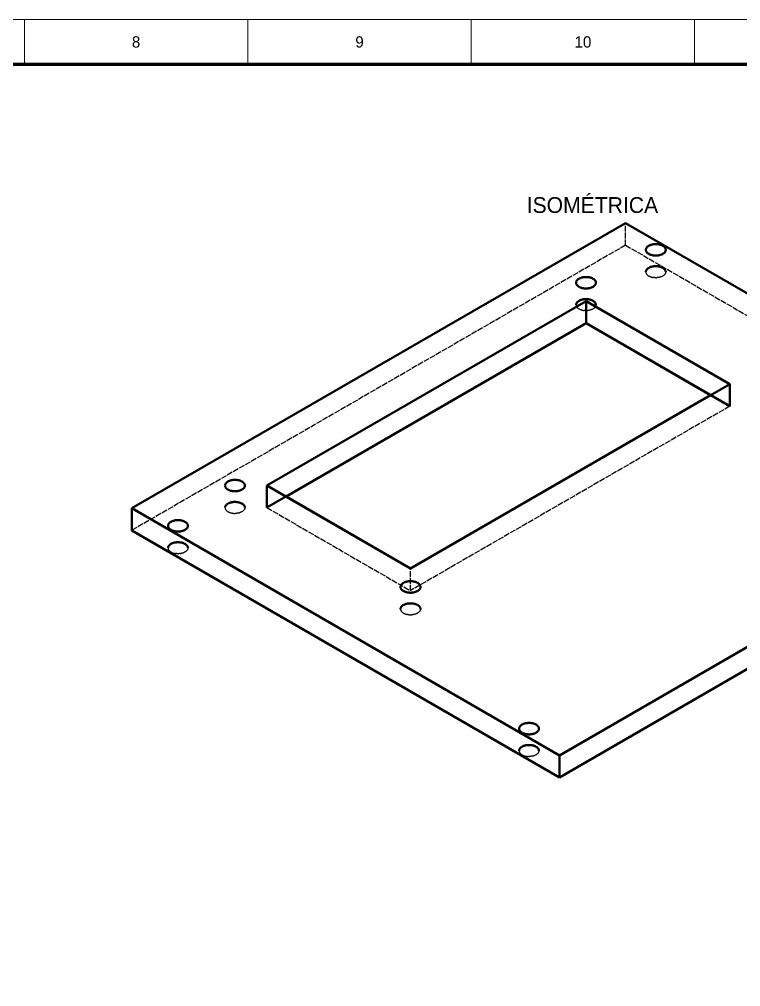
# Model space of a CAD drawing. Header units: millimetres. Extents: x 0 to 594, y 0 to 420.
# Drawn here: x 345.4 to 505.2, y 205.8 to 420 of the extents above; entities that cross this region are included whole.
import ezdxf
from ezdxf.enums import TextEntityAlignment as Align

# ---------------------------------------------------------------- set-up
doc = ezdxf.new("R2010")
doc.units = ezdxf.units.MM
doc.linetypes.add('DASHED', pattern=[1.524, 1.27, -0.254])
for name, color, linetype, lineweight in [('FINA', 7, 'CONTINUOUS', 18), ('NORMA', 7, 'CONTINUOUS', 70), ('OCULTA', 8, 'DASHED', 25), ('TEXTO', 7, 'CONTINUOUS', 25), ('VISIBLE', 7, 'CONTINUOUS', 50)]:
    doc.layers.add(name, color=color, linetype=linetype, lineweight=lineweight)

msp = doc.modelspace()

# ---------------------------------------------------------------- linework, layer by layer
at = {"layer": 'FINA'}
for p, q in [((346.5, 410), (346.5, 420)), ((396, 410), (396, 420)), ((445.5, 410), (445.5, 420)), ((495, 410), (495, 420))]:
    msp.add_line(p, q, dxfattribs=at)
msp.add_lwpolyline([(0, 0), (594, 0), (594, 420), (0, 420)], close=True, dxfattribs=at)
at = {"layer": 'NORMA'}
msp.add_lwpolyline([(20, 10), (584, 10), (584, 410), (20, 410)], close=True, dxfattribs=at)
at = {"layer": 'OCULTA'}
for p, q in [((479.67, 369.98), (479.67, 374.88)), ((479.67, 369.98), (370.28, 306.83)), ((479.67, 369.98), (574.42, 315.28)), ((484.19, 364.06), (484.19, 363.98)), ((484.19, 363.98), (484.2, 363.9)), ((484.2, 363.9), (484.23, 363.81)), ((484.23, 363.81), (484.26, 363.73)), ((484.26, 363.73), (484.3, 363.65)), ((484.3, 363.65), (484.35, 363.58)), ((484.35, 363.58), (484.41, 363.5)), ((484.41, 363.5), (484.48, 363.43)), ((484.48, 363.43), (484.56, 363.36)), ((484.56, 363.36), (484.64, 363.29)), ((484.64, 363.29), (484.73, 363.22)), ((484.73, 363.22), (484.83, 363.16)), ((484.83, 363.16), (484.94, 363.11)), ((485.05, 363.05), (484.94, 363.11)), ((485.05, 363.05), (485.16, 363.01)), ((485.16, 363.01), (485.29, 362.96)), ((485.29, 362.96), (485.41, 362.92)), ((485.41, 362.92), (485.54, 362.89)), ((485.68, 362.86), (485.54, 362.89)), ((485.68, 362.86), (485.82, 362.83)), ((485.96, 362.82), (485.82, 362.83)), ((486.1, 362.8), (485.96, 362.82)), ((486.24, 362.79), (486.1, 362.8)), ((486.39, 362.79), (486.24, 362.79)), ((486.39, 362.79), (486.53, 362.79)), ((486.67, 362.8), (486.53, 362.79)), ((486.82, 362.82), (486.67, 362.8)), ((486.96, 362.83), (486.82, 362.82)), ((487.09, 362.86), (486.96, 362.83)), ((487.09, 362.86), (487.23, 362.89)), ((487.36, 362.92), (487.23, 362.89)), ((487.49, 362.96), (487.36, 362.92)), ((487.61, 363.01), (487.49, 362.96)), ((487.73, 363.05), (487.61, 363.01)), ((487.84, 363.11), (487.73, 363.05)), ((487.94, 363.16), (487.84, 363.11)), ((488.04, 363.22), (487.94, 363.16)), ((488.13, 363.29), (488.04, 363.22)), ((488.22, 363.36), (488.13, 363.29)), ((488.29, 363.43), (488.22, 363.36)), ((488.36, 363.5), (488.29, 363.43)), ((488.42, 363.58), (488.36, 363.5)), ((488.47, 363.65), (488.42, 363.58)), ((488.51, 363.73), (488.47, 363.65)), ((488.54, 363.81), (488.51, 363.73)), ((488.57, 363.9), (488.54, 363.81)), ((488.58, 363.98), (488.57, 363.9)), ((488.59, 364.06), (488.58, 363.98)), ((468.74, 356.77), (468.74, 356.69)), ((468.74, 356.69), (468.75, 356.61)), ((468.75, 356.61), (468.78, 356.53)), ((468.78, 356.53), (468.81, 356.45)), ((468.81, 356.45), (468.85, 356.37)), ((468.85, 356.37), (468.9, 356.29)), ((468.9, 356.29), (468.96, 356.21)), ((468.96, 356.21), (469.03, 356.14)), ((469.03, 356.14), (469.11, 356.07)), ((469.11, 356.07), (469.19, 356)), ((469.19, 356), (469.28, 355.94)), ((469.28, 355.94), (469.38, 355.88)), ((469.38, 355.88), (469.49, 355.82)), ((469.49, 355.82), (469.6, 355.77)), ((469.6, 355.77), (469.71, 355.72)), ((469.71, 355.72), (469.84, 355.67)), ((469.96, 355.64), (469.84, 355.67)), ((469.96, 355.64), (470.09, 355.6)), ((470.09, 355.6), (470.23, 355.57)), ((471.78, 355.6), (471.64, 355.57)), ((471.78, 355.6), (471.91, 355.64)), ((472.04, 355.67), (471.91, 355.64)), ((472.16, 355.72), (472.04, 355.67)), ((472.28, 355.77), (472.16, 355.72)), ((472.39, 355.82), (472.28, 355.77)), ((472.49, 355.88), (472.39, 355.82)), ((472.59, 355.94), (472.49, 355.88)), ((472.68, 356), (472.59, 355.94)), ((472.77, 356.07), (472.68, 356)), ((472.84, 356.14), (472.77, 356.07)), ((472.91, 356.21), (472.84, 356.14)), ((472.97, 356.29), (472.91, 356.21)), ((473.02, 356.37), (472.97, 356.29)), ((473.06, 356.45), (473.02, 356.37)), ((473.09, 356.53), (473.06, 356.45)), ((473.12, 356.61), (473.09, 356.53)), ((473.13, 356.69), (473.12, 356.61)), ((473.14, 356.77), (473.13, 356.69)), ((470.23, 355.57), (470.37, 355.55)), ((470.37, 355.55), (470.51, 355.53)), ((470.65, 355.52), (470.51, 355.53)), ((470.79, 355.51), (470.65, 355.52)), ((470.79, 355.51), (470.94, 355.5)), ((471.08, 355.51), (470.94, 355.5)), ((471.22, 355.52), (471.08, 355.51)), ((471.22, 355.52), (471.36, 355.53)), ((471.51, 355.55), (471.36, 355.53)), ((471.64, 355.57), (471.51, 355.55)), ((502.76, 334.32), (432.04, 293.5)), ((390.95, 311.87), (390.96, 311.78)), ((390.96, 311.78), (390.97, 311.7)), ((390.97, 311.7), (391, 311.62)), ((391, 311.62), (391.03, 311.54)), ((391.03, 311.54), (391.07, 311.46)), ((391.07, 311.46), (391.12, 311.38)), ((391.12, 311.38), (391.18, 311.31)), ((391.18, 311.31), (391.25, 311.23)), ((391.25, 311.23), (391.32, 311.16)), ((391.32, 311.16), (391.41, 311.09)), ((391.41, 311.09), (391.5, 311.03)), ((391.5, 311.03), (391.6, 310.97)), ((391.6, 310.97), (391.7, 310.91)), ((391.7, 310.91), (391.81, 310.86)), ((391.81, 310.86), (391.93, 310.81)), ((391.93, 310.81), (392.05, 310.77)), ((392.18, 310.73), (392.05, 310.77)), ((392.18, 310.73), (392.31, 310.69)), ((392.31, 310.69), (392.45, 310.66)), ((392.45, 310.66), (392.58, 310.64)), ((392.58, 310.64), (392.72, 310.62)), ((392.87, 310.61), (392.72, 310.62)), ((392.87, 310.61), (393.01, 310.6)), ((393.01, 310.6), (393.15, 310.6)), ((393.3, 310.6), (393.15, 310.6)), ((393.44, 310.61), (393.3, 310.6)), ((393.44, 310.61), (393.58, 310.62)), ((393.72, 310.64), (393.58, 310.62)), ((393.86, 310.66), (393.72, 310.64)), ((394, 310.69), (393.86, 310.66)), ((394, 310.69), (394.13, 310.73)), ((394.25, 310.77), (394.13, 310.73)), ((394.38, 310.81), (394.25, 310.77)), ((394.49, 310.86), (394.38, 310.81)), ((394.6, 310.91), (394.49, 310.86)), ((394.71, 310.97), (394.6, 310.91)), ((394.81, 311.03), (394.71, 310.97)), ((394.9, 311.09), (394.81, 311.03)), ((394.98, 311.16), (394.9, 311.09)), ((395.06, 311.23), (394.98, 311.16)), ((395.13, 311.31), (395.06, 311.23)), ((395.19, 311.38), (395.13, 311.31)), ((395.24, 311.46), (395.19, 311.38)), ((395.28, 311.54), (395.24, 311.46)), ((395.31, 311.62), (395.28, 311.54)), ((395.34, 311.7), (395.31, 311.62)), ((395.35, 311.78), (395.34, 311.7)), ((395.35, 311.87), (395.35, 311.78)), ((400.23, 311.87), (432.04, 293.5)), ((378.33, 302.95), (378.34, 302.86)), ((378.34, 302.86), (378.35, 302.78)), ((378.35, 302.78), (378.37, 302.7)), ((378.37, 302.7), (378.41, 302.62)), ((378.41, 302.62), (378.45, 302.54)), ((378.45, 302.54), (378.5, 302.46)), ((378.5, 302.46), (378.56, 302.39)), ((378.56, 302.39), (378.63, 302.31)), ((378.63, 302.31), (378.7, 302.24)), ((378.7, 302.24), (378.79, 302.17)), ((378.79, 302.17), (378.88, 302.11)), ((378.88, 302.11), (378.98, 302.05)), ((378.98, 302.05), (379.08, 301.99)), ((382.09, 302.05), (381.98, 301.99)), ((382.19, 302.11), (382.09, 302.05)), ((382.28, 302.17), (382.19, 302.11)), ((382.36, 302.24), (382.28, 302.17)), ((382.44, 302.31), (382.36, 302.24)), ((382.51, 302.39), (382.44, 302.31)), ((382.56, 302.46), (382.51, 302.39)), ((382.62, 302.54), (382.56, 302.46)), ((382.66, 302.62), (382.62, 302.54)), ((382.69, 302.7), (382.66, 302.62)), ((382.71, 302.78), (382.69, 302.7)), ((382.73, 302.86), (382.71, 302.78)), ((382.73, 302.95), (382.73, 302.86)), ((379.08, 301.99), (379.19, 301.94)), ((379.19, 301.94), (379.31, 301.89)), ((379.31, 301.89), (379.43, 301.85)), ((379.43, 301.85), (379.56, 301.81)), ((379.56, 301.81), (379.69, 301.77)), ((379.69, 301.77), (379.83, 301.74)), ((379.83, 301.74), (379.96, 301.72)), ((380.1, 301.7), (379.96, 301.72)), ((380.25, 301.69), (380.1, 301.7)), ((380.25, 301.69), (380.39, 301.68)), ((380.53, 301.68), (380.39, 301.68)), ((380.53, 301.68), (380.68, 301.68)), ((380.82, 301.69), (380.68, 301.68)), ((380.96, 301.7), (380.82, 301.69)), ((380.96, 301.7), (381.1, 301.72)), ((381.24, 301.74), (381.1, 301.72)), ((381.24, 301.74), (381.37, 301.77)), ((381.51, 301.81), (381.37, 301.77)), ((381.63, 301.85), (381.51, 301.81)), ((381.63, 301.85), (381.75, 301.89)), ((381.87, 301.94), (381.75, 301.89)), ((381.98, 301.99), (381.87, 301.94)), ((432.04, 293.5), (432.04, 298.39)), ((429.84, 289.41), (429.85, 289.33)), ((429.85, 289.33), (429.86, 289.25)), ((429.86, 289.25), (429.89, 289.17)), ((434.23, 289.25), (434.2, 289.17)), ((434.24, 289.33), (434.23, 289.25)), ((434.24, 289.41), (434.24, 289.33)), ((429.89, 289.17), (429.92, 289.08)), ((429.92, 289.08), (429.96, 289.01)), ((429.96, 289.01), (430.01, 288.93)), ((430.01, 288.93), (430.07, 288.85)), ((430.07, 288.85), (430.14, 288.78)), ((430.14, 288.78), (430.22, 288.71)), ((430.22, 288.71), (430.3, 288.64)), ((430.3, 288.64), (430.39, 288.58)), ((430.39, 288.58), (430.49, 288.52)), ((430.49, 288.52), (430.59, 288.46)), ((430.59, 288.46), (430.71, 288.41)), ((430.71, 288.41), (430.82, 288.36)), ((430.82, 288.36), (430.94, 288.31)), ((431.07, 288.27), (430.94, 288.31)), ((431.07, 288.27), (431.2, 288.24)), ((431.2, 288.24), (431.34, 288.21)), ((431.48, 288.19), (431.34, 288.21)), ((431.48, 288.19), (431.62, 288.17)), ((431.76, 288.15), (431.62, 288.17)), ((431.76, 288.15), (431.9, 288.15)), ((431.9, 288.15), (432.04, 288.14)), ((432.19, 288.15), (432.04, 288.14)), ((432.19, 288.15), (432.33, 288.15)), ((432.47, 288.17), (432.33, 288.15)), ((432.61, 288.19), (432.47, 288.17)), ((432.75, 288.21), (432.61, 288.19)), ((432.75, 288.21), (432.89, 288.24)), ((433.02, 288.27), (432.89, 288.24)), ((433.14, 288.31), (433.02, 288.27)), ((433.27, 288.36), (433.14, 288.31)), ((433.38, 288.41), (433.27, 288.36)), ((433.5, 288.46), (433.38, 288.41)), ((433.6, 288.52), (433.5, 288.46)), ((433.7, 288.58), (433.6, 288.52)), ((433.79, 288.64), (433.7, 288.58)), ((433.87, 288.71), (433.79, 288.64)), ((433.95, 288.78), (433.87, 288.71)), ((434.02, 288.85), (433.95, 288.78)), ((434.08, 288.93), (434.02, 288.85)), ((434.13, 289.01), (434.08, 288.93)), ((434.17, 289.08), (434.13, 289.01)), ((434.2, 289.17), (434.17, 289.08)), ((456.11, 258.04), (456.12, 257.96)), ((456.12, 257.96), (456.13, 257.87)), ((456.13, 257.87), (456.16, 257.79)), ((456.16, 257.79), (456.19, 257.71)), ((456.19, 257.71), (456.23, 257.63)), ((456.23, 257.63), (456.28, 257.55)), ((456.28, 257.55), (456.34, 257.48)), ((456.34, 257.48), (456.41, 257.4)), ((456.41, 257.4), (456.48, 257.33)), ((456.48, 257.33), (456.57, 257.27)), ((456.57, 257.27), (456.66, 257.2)), ((456.66, 257.2), (456.76, 257.14)), ((456.86, 257.08), (456.76, 257.14)), ((456.86, 257.08), (456.97, 257.03)), ((459.76, 257.08), (459.65, 257.03)), ((459.87, 257.14), (459.76, 257.08)), ((459.97, 257.2), (459.87, 257.14)), ((460.06, 257.27), (459.97, 257.2)), ((460.14, 257.33), (460.06, 257.27)), ((460.22, 257.4), (460.14, 257.33)), ((460.29, 257.48), (460.22, 257.4)), ((460.35, 257.55), (460.29, 257.48)), ((460.4, 257.63), (460.35, 257.55)), ((460.44, 257.71), (460.4, 257.63)), ((460.47, 257.79), (460.44, 257.71)), ((460.5, 257.87), (460.47, 257.79)), ((460.51, 257.96), (460.5, 257.87)), ((460.51, 258.04), (460.51, 257.96)), ((456.97, 257.03), (457.09, 256.98)), ((457.09, 256.98), (457.21, 256.94)), ((457.21, 256.94), (457.34, 256.9)), ((457.34, 256.9), (457.47, 256.87)), ((457.47, 256.87), (457.61, 256.84)), ((457.61, 256.84), (457.74, 256.81)), ((457.88, 256.79), (457.74, 256.81)), ((457.88, 256.79), (458.03, 256.78)), ((458.17, 256.77), (458.03, 256.78)), ((458.17, 256.77), (458.31, 256.77)), ((458.46, 256.77), (458.31, 256.77)), ((458.6, 256.78), (458.46, 256.77)), ((458.74, 256.79), (458.6, 256.78)), ((458.88, 256.81), (458.74, 256.79)), ((459.02, 256.84), (458.88, 256.81)), ((459.16, 256.87), (459.02, 256.84)), ((459.16, 256.87), (459.29, 256.9)), ((459.41, 256.94), (459.29, 256.9)), ((459.54, 256.98), (459.41, 256.94)), ((459.65, 257.03), (459.54, 256.98))]:
    msp.add_line(p, q, dxfattribs=at)
at = {"layer": 'VISIBLE'}
for p, q in [((479.67, 374.88), (370.28, 311.72)), ((370.28, 311.72), (479.67, 374.88)), ((479.67, 374.88), (574.42, 320.17)), ((479.67, 374.88), (479.67, 374.88)), ((479.67, 374.88), (479.67, 374.88)), ((479.67, 374.88), (574.42, 320.17)), ((484.2, 369.13), (484.19, 369.04)), ((484.19, 369.04), (484.19, 368.96)), ((484.19, 368.96), (484.19, 368.88)), ((484.19, 368.88), (484.2, 368.79)), ((484.23, 369.21), (484.2, 369.13)), ((484.2, 368.79), (484.23, 368.71)), ((484.26, 369.29), (484.23, 369.21)), ((484.23, 368.71), (484.26, 368.63)), ((484.3, 369.37), (484.26, 369.29)), ((484.26, 368.63), (484.3, 368.55)), ((484.35, 369.45), (484.3, 369.37)), ((484.3, 368.55), (484.35, 368.47)), ((484.41, 369.52), (484.35, 369.45)), ((484.35, 368.47), (484.41, 368.4)), ((484.48, 369.6), (484.41, 369.52)), ((484.56, 369.67), (484.48, 369.6)), ((484.64, 369.73), (484.56, 369.67)), ((484.73, 369.8), (484.64, 369.73)), ((484.83, 369.86), (484.73, 369.8)), ((484.94, 369.92), (484.83, 369.86)), ((485.05, 369.97), (484.94, 369.92)), ((485.16, 370.02), (485.05, 369.97)), ((485.29, 370.06), (485.16, 370.02)), ((485.41, 370.1), (485.29, 370.06)), ((485.41, 370.1), (485.54, 370.13)), ((485.68, 370.16), (485.54, 370.13)), ((485.82, 370.19), (485.68, 370.16)), ((485.96, 370.21), (485.82, 370.19)), ((486.1, 370.22), (485.96, 370.21)), ((486.24, 370.23), (486.1, 370.22)), ((486.39, 370.23), (486.24, 370.23)), ((486.39, 370.23), (486.53, 370.23)), ((486.67, 370.22), (486.53, 370.23)), ((486.67, 370.22), (486.82, 370.21)), ((486.96, 370.19), (486.82, 370.21)), ((486.96, 370.19), (487.09, 370.16)), ((487.09, 370.16), (487.23, 370.13)), ((487.23, 370.13), (487.36, 370.1)), ((487.36, 370.1), (487.49, 370.06)), ((487.49, 370.06), (487.61, 370.02)), ((487.61, 370.02), (487.73, 369.97)), ((487.73, 369.97), (487.84, 369.92)), ((487.94, 369.86), (487.84, 369.92)), ((487.94, 369.86), (488.04, 369.8)), ((488.04, 369.8), (488.13, 369.73)), ((488.13, 369.73), (488.22, 369.67)), ((488.22, 369.67), (488.29, 369.6)), ((488.29, 369.6), (488.36, 369.52)), ((488.36, 369.52), (488.42, 369.45)), ((488.42, 368.47), (488.36, 368.4)), ((488.42, 369.45), (488.47, 369.37)), ((488.47, 368.55), (488.42, 368.47)), ((488.47, 369.37), (488.51, 369.29)), ((488.51, 368.63), (488.47, 368.55)), ((488.51, 369.29), (488.54, 369.21)), ((488.54, 368.71), (488.51, 368.63)), ((488.54, 369.21), (488.57, 369.13)), ((488.57, 368.79), (488.54, 368.71)), ((488.57, 369.13), (488.58, 369.04)), ((488.58, 368.88), (488.57, 368.79)), ((488.58, 369.04), (488.59, 368.96)), ((488.59, 368.96), (488.58, 368.88)), ((484.41, 368.4), (484.48, 368.33)), ((484.48, 368.33), (484.56, 368.25)), ((484.56, 368.25), (484.64, 368.19)), ((484.64, 368.19), (484.73, 368.12)), ((484.73, 368.12), (484.83, 368.06)), ((484.83, 368.06), (484.94, 368.01)), ((485.05, 367.95), (484.94, 368.01)), ((485.05, 367.95), (485.16, 367.9)), ((485.16, 367.9), (485.29, 367.86)), ((485.29, 367.86), (485.41, 367.82)), ((485.41, 367.82), (485.54, 367.79)), ((485.68, 367.76), (485.54, 367.79)), ((485.68, 367.76), (485.82, 367.73)), ((485.96, 367.71), (485.82, 367.73)), ((486.1, 367.7), (485.96, 367.71)), ((486.24, 367.69), (486.1, 367.7)), ((486.39, 367.69), (486.24, 367.69)), ((486.39, 367.69), (486.53, 367.69)), ((486.67, 367.7), (486.53, 367.69)), ((486.82, 367.71), (486.67, 367.7)), ((486.96, 367.73), (486.82, 367.71)), ((487.09, 367.76), (486.96, 367.73)), ((487.09, 367.76), (487.23, 367.79)), ((487.36, 367.82), (487.23, 367.79)), ((487.49, 367.86), (487.36, 367.82)), ((487.61, 367.9), (487.49, 367.86)), ((487.73, 367.95), (487.61, 367.9)), ((487.84, 368.01), (487.73, 367.95)), ((487.94, 368.06), (487.84, 368.01)), ((488.04, 368.12), (487.94, 368.06)), ((488.13, 368.19), (488.04, 368.12)), ((488.22, 368.25), (488.13, 368.19)), ((488.29, 368.33), (488.22, 368.25)), ((488.36, 368.4), (488.29, 368.33)), ((484.2, 364.23), (484.19, 364.14)), ((484.19, 364.14), (484.19, 364.06)), ((484.23, 364.31), (484.2, 364.23)), ((484.26, 364.39), (484.23, 364.31)), ((484.3, 364.47), (484.26, 364.39)), ((484.35, 364.55), (484.3, 364.47)), ((484.41, 364.62), (484.35, 364.55)), ((484.48, 364.7), (484.41, 364.62)), ((484.56, 364.77), (484.48, 364.7)), ((484.64, 364.83), (484.56, 364.77)), ((484.73, 364.9), (484.64, 364.83)), ((484.83, 364.96), (484.73, 364.9)), ((484.94, 365.02), (484.83, 364.96)), ((485.05, 365.07), (484.94, 365.02)), ((485.16, 365.12), (485.05, 365.07)), ((485.29, 365.16), (485.16, 365.12)), ((485.41, 365.2), (485.29, 365.16)), ((485.41, 365.2), (485.54, 365.24)), ((485.68, 365.26), (485.54, 365.24)), ((485.82, 365.29), (485.68, 365.26)), ((485.96, 365.31), (485.82, 365.29)), ((486.1, 365.32), (485.96, 365.31)), ((486.24, 365.33), (486.1, 365.32)), ((486.39, 365.33), (486.24, 365.33)), ((486.39, 365.33), (486.53, 365.33)), ((486.67, 365.32), (486.53, 365.33)), ((486.67, 365.32), (486.82, 365.31)), ((486.96, 365.29), (486.82, 365.31)), ((486.96, 365.29), (487.09, 365.26)), ((487.09, 365.26), (487.23, 365.24)), ((487.23, 365.24), (487.36, 365.2)), ((487.36, 365.2), (487.49, 365.16)), ((487.49, 365.16), (487.61, 365.12)), ((487.61, 365.12), (487.73, 365.07)), ((487.73, 365.07), (487.84, 365.02)), ((487.94, 364.96), (487.84, 365.02)), ((487.94, 364.96), (488.04, 364.9)), ((488.04, 364.9), (488.13, 364.83)), ((488.13, 364.83), (488.22, 364.77)), ((488.22, 364.77), (488.29, 364.7)), ((488.29, 364.7), (488.36, 364.62)), ((488.36, 364.62), (488.42, 364.55)), ((488.42, 364.55), (488.47, 364.47)), ((488.47, 364.47), (488.51, 364.39)), ((488.51, 364.39), (488.54, 364.31)), ((488.54, 364.31), (488.57, 364.23)), ((488.57, 364.23), (488.58, 364.14)), ((488.58, 364.14), (488.59, 364.06)), ((468.81, 362), (468.78, 361.92)), ((468.85, 362.08), (468.81, 362)), ((468.9, 362.16), (468.85, 362.08)), ((468.96, 362.24), (468.9, 362.16)), ((469.03, 362.31), (468.96, 362.24)), ((469.11, 362.38), (469.03, 362.31)), ((469.19, 362.45), (469.11, 362.38)), ((469.28, 362.51), (469.19, 362.45)), ((469.38, 362.57), (469.28, 362.51)), ((469.49, 362.63), (469.38, 362.57)), ((469.6, 362.68), (469.49, 362.63)), ((469.71, 362.73), (469.6, 362.68)), ((469.71, 362.73), (469.84, 362.77)), ((469.96, 362.81), (469.84, 362.77)), ((470.09, 362.85), (469.96, 362.81)), ((470.23, 362.88), (470.09, 362.85)), ((470.37, 362.9), (470.23, 362.88)), ((470.51, 362.92), (470.37, 362.9)), ((470.51, 362.92), (470.65, 362.93)), ((470.79, 362.94), (470.65, 362.93)), ((470.79, 362.94), (470.94, 362.94)), ((471.08, 362.94), (470.94, 362.94)), ((471.08, 362.94), (471.22, 362.93)), ((471.36, 362.92), (471.22, 362.93)), ((471.36, 362.92), (471.51, 362.9)), ((471.64, 362.88), (471.51, 362.9)), ((471.64, 362.88), (471.78, 362.85)), ((471.78, 362.85), (471.91, 362.81)), ((471.91, 362.81), (472.04, 362.77)), ((472.04, 362.77), (472.16, 362.73)), ((472.16, 362.73), (472.28, 362.68)), ((472.28, 362.68), (472.39, 362.63)), ((472.39, 362.63), (472.49, 362.57)), ((472.49, 362.57), (472.59, 362.51)), ((472.59, 362.51), (472.68, 362.45)), ((472.68, 362.45), (472.77, 362.38)), ((472.77, 362.38), (472.84, 362.31)), ((472.84, 362.31), (472.91, 362.24)), ((472.91, 362.24), (472.97, 362.16)), ((472.97, 362.16), (473.02, 362.08)), ((473.02, 362.08), (473.06, 362)), ((473.06, 362), (473.09, 361.92)), ((468.75, 361.84), (468.74, 361.76)), ((468.74, 361.76), (468.74, 361.67)), ((468.74, 361.67), (468.74, 361.59)), ((468.74, 361.59), (468.75, 361.51)), ((468.78, 361.92), (468.75, 361.84)), ((468.75, 361.51), (468.78, 361.43)), ((468.78, 361.43), (468.81, 361.34)), ((468.81, 361.34), (468.85, 361.27)), ((468.85, 361.27), (468.9, 361.19)), ((468.9, 361.19), (468.96, 361.11)), ((468.96, 361.11), (469.03, 361.04)), ((469.03, 361.04), (469.11, 360.97)), ((469.11, 360.97), (469.19, 360.9)), ((469.19, 360.9), (469.28, 360.84)), ((469.28, 360.84), (469.38, 360.78)), ((469.38, 360.78), (469.49, 360.72)), ((469.49, 360.72), (469.6, 360.67)), ((469.6, 360.67), (469.71, 360.62)), ((469.71, 360.62), (469.84, 360.57)), ((469.96, 360.53), (469.84, 360.57)), ((469.96, 360.53), (470.09, 360.5)), ((470.09, 360.5), (470.23, 360.47)), ((470.23, 360.47), (470.37, 360.45)), ((470.37, 360.45), (470.51, 360.43)), ((470.65, 360.41), (470.51, 360.43)), ((470.79, 360.41), (470.65, 360.41)), ((470.79, 360.41), (470.94, 360.4)), ((471.08, 360.41), (470.94, 360.4)), ((471.22, 360.41), (471.08, 360.41)), ((471.22, 360.41), (471.36, 360.43)), ((471.51, 360.45), (471.36, 360.43)), ((471.64, 360.47), (471.51, 360.45)), ((471.78, 360.5), (471.64, 360.47)), ((471.78, 360.5), (471.91, 360.53)), ((472.04, 360.57), (471.91, 360.53)), ((472.16, 360.62), (472.04, 360.57)), ((472.28, 360.67), (472.16, 360.62)), ((472.39, 360.72), (472.28, 360.67)), ((472.49, 360.78), (472.39, 360.72)), ((472.59, 360.84), (472.49, 360.78)), ((472.68, 360.9), (472.59, 360.84)), ((472.77, 360.97), (472.68, 360.9)), ((472.84, 361.04), (472.77, 360.97)), ((472.91, 361.11), (472.84, 361.04)), ((472.97, 361.19), (472.91, 361.11)), ((473.02, 361.27), (472.97, 361.19)), ((473.06, 361.34), (473.02, 361.27)), ((473.09, 361.43), (473.06, 361.34)), ((473.09, 361.92), (473.12, 361.84)), ((473.12, 361.51), (473.09, 361.43)), ((473.12, 361.84), (473.13, 361.76)), ((473.13, 361.59), (473.12, 361.51)), ((473.13, 361.76), (473.14, 361.67)), ((473.14, 361.67), (473.13, 361.59)), ((469.49, 357.73), (469.38, 357.67)), ((469.6, 357.78), (469.49, 357.73)), ((469.71, 357.83), (469.6, 357.78)), ((469.71, 357.83), (469.84, 357.87)), ((469.96, 357.91), (469.84, 357.87)), ((470.09, 357.95), (469.96, 357.91)), ((470.23, 357.98), (470.09, 357.95)), ((470.37, 358), (470.23, 357.98)), ((470.51, 358.02), (470.37, 358)), ((470.51, 358.02), (470.65, 358.03)), ((470.79, 358.04), (470.65, 358.03)), ((470.79, 358.04), (470.94, 358.04)), ((471.08, 358.04), (470.94, 358.04)), ((471.08, 358.04), (471.22, 358.03)), ((471.36, 358.02), (471.22, 358.03)), ((471.36, 358.02), (471.51, 358)), ((471.64, 357.98), (471.51, 358)), ((471.64, 357.98), (471.78, 357.95)), ((471.78, 357.95), (471.91, 357.91)), ((471.91, 357.91), (472.04, 357.87)), ((472.04, 357.87), (472.16, 357.83)), ((472.16, 357.83), (472.28, 357.78)), ((472.28, 357.78), (472.39, 357.73)), ((472.39, 357.73), (472.49, 357.67)), ((470.94, 357.59), (400.23, 316.77)), ((468.75, 356.94), (468.74, 356.86)), ((468.74, 356.86), (468.74, 356.77)), ((468.78, 357.02), (468.75, 356.94)), ((468.81, 357.1), (468.78, 357.02)), ((468.85, 357.18), (468.81, 357.1)), ((468.9, 357.26), (468.85, 357.18)), ((468.96, 357.34), (468.9, 357.26)), ((469.03, 357.41), (468.96, 357.34)), ((469.11, 357.48), (469.03, 357.41)), ((469.19, 357.55), (469.11, 357.48)), ((469.28, 357.61), (469.19, 357.55)), ((469.38, 357.67), (469.28, 357.61)), ((470.94, 352.69), (470.94, 357.59)), ((470.94, 357.59), (502.76, 339.22)), ((472.49, 357.67), (472.59, 357.61)), ((472.59, 357.61), (472.68, 357.55)), ((472.68, 357.55), (472.77, 357.48)), ((472.77, 357.48), (472.84, 357.41)), ((472.84, 357.41), (472.91, 357.34)), ((472.91, 357.34), (472.97, 357.26)), ((472.97, 357.26), (473.02, 357.18)), ((473.02, 357.18), (473.06, 357.1)), ((473.06, 357.1), (473.09, 357.02)), ((473.09, 357.02), (473.12, 356.94)), ((473.12, 356.94), (473.13, 356.86)), ((473.13, 356.86), (473.14, 356.77)), ((470.94, 352.69), (400.23, 311.87)), ((470.94, 352.69), (404.47, 314.32)), ((470.94, 352.69), (502.76, 334.32)), ((498.51, 336.77), (470.94, 352.69)), ((470.94, 352.69), (470.94, 352.69)), ((470.94, 352.69), (470.94, 352.69)), ((470.94, 352.69), (470.94, 352.69)), ((470.94, 352.69), (470.94, 352.69)), ((470.94, 352.69), (470.94, 352.69)), ((470.94, 352.69), (470.94, 352.69)), ((470.94, 352.69), (470.94, 352.69)), ((470.94, 352.69), (470.94, 352.69)), ((470.94, 352.69), (470.94, 352.69)), ((470.94, 352.69), (470.94, 352.69)), ((470.94, 352.69), (470.94, 352.69)), ((502.76, 339.22), (432.04, 298.39)), ((502.76, 334.32), (502.76, 339.22)), ((432.04, 298.39), (498.51, 336.77)), ((498.51, 336.77), (498.51, 336.77)), ((498.51, 336.77), (498.51, 336.77)), ((498.51, 336.77), (498.51, 336.77)), ((498.51, 336.77), (498.51, 336.77)), ((498.51, 336.77), (498.51, 336.77)), ((498.51, 336.77), (498.51, 336.77)), ((498.51, 336.77), (498.51, 336.77)), ((498.51, 336.77), (498.51, 336.77)), ((498.51, 336.77), (498.51, 336.77)), ((498.51, 336.77), (498.51, 336.77)), ((498.51, 336.77), (498.51, 336.77)), ((498.51, 336.77), (498.51, 336.77)), ((498.51, 336.77), (498.51, 336.77)), ((498.51, 336.77), (498.51, 336.77)), ((498.51, 336.77), (498.51, 336.77)), ((498.51, 336.77), (498.51, 336.77)), ((498.51, 336.77), (498.51, 336.77)), ((498.51, 336.77), (498.51, 336.77)), ((498.51, 336.77), (498.51, 336.77)), ((498.51, 336.77), (498.51, 336.77)), ((498.51, 336.77), (498.51, 336.77)), ((574.42, 320.17), (465.03, 257.02)), ((391.03, 317.09), (391, 317.01)), ((391.07, 317.17), (391.03, 317.09)), ((391.12, 317.25), (391.07, 317.17)), ((391.18, 317.33), (391.12, 317.25)), ((391.25, 317.4), (391.18, 317.33)), ((391.32, 317.47), (391.25, 317.4)), ((391.41, 317.54), (391.32, 317.47)), ((391.5, 317.6), (391.41, 317.54)), ((391.6, 317.66), (391.5, 317.6)), ((391.7, 317.72), (391.6, 317.66)), ((391.81, 317.77), (391.7, 317.72)), ((391.93, 317.82), (391.81, 317.77)), ((391.93, 317.82), (392.05, 317.87)), ((392.18, 317.91), (392.05, 317.87)), ((392.31, 317.94), (392.18, 317.91)), ((392.45, 317.97), (392.31, 317.94)), ((392.58, 317.99), (392.45, 317.97)), ((392.72, 318.01), (392.58, 317.99)), ((392.72, 318.01), (392.87, 318.03)), ((393.01, 318.03), (392.87, 318.03)), ((393.01, 318.03), (393.15, 318.04)), ((393.15, 318.04), (393.3, 318.03)), ((393.3, 318.03), (393.44, 318.03)), ((393.58, 318.01), (393.44, 318.03)), ((393.58, 318.01), (393.72, 317.99)), ((393.86, 317.97), (393.72, 317.99)), ((393.86, 317.97), (394, 317.94)), ((394, 317.94), (394.13, 317.91)), ((394.13, 317.91), (394.25, 317.87)), ((394.25, 317.87), (394.38, 317.82)), ((394.38, 317.82), (394.49, 317.77)), ((394.49, 317.77), (394.6, 317.72)), ((394.6, 317.72), (394.71, 317.66)), ((394.71, 317.66), (394.81, 317.6)), ((394.81, 317.6), (394.9, 317.54)), ((394.9, 317.54), (394.98, 317.47)), ((394.98, 317.47), (395.06, 317.4)), ((395.06, 317.4), (395.13, 317.33)), ((395.13, 317.33), (395.19, 317.25)), ((395.19, 317.25), (395.24, 317.17)), ((395.24, 317.17), (395.28, 317.09)), ((395.28, 317.09), (395.31, 317.01)), ((390.96, 316.85), (390.95, 316.77)), ((390.95, 316.77), (390.96, 316.68)), ((390.97, 316.93), (390.96, 316.85)), ((390.96, 316.68), (390.97, 316.6)), ((391, 317.01), (390.97, 316.93)), ((390.97, 316.6), (391, 316.52)), ((391, 316.52), (391.03, 316.44)), ((391.03, 316.44), (391.07, 316.36)), ((391.07, 316.36), (391.12, 316.28)), ((391.12, 316.28), (391.18, 316.2)), ((391.18, 316.2), (391.25, 316.13)), ((391.25, 316.13), (391.32, 316.06)), ((391.32, 316.06), (391.41, 315.99)), ((391.41, 315.99), (391.5, 315.93)), ((391.5, 315.93), (391.6, 315.87)), ((391.6, 315.87), (391.7, 315.81)), ((391.7, 315.81), (391.81, 315.76)), ((391.81, 315.76), (391.93, 315.71)), ((391.93, 315.71), (392.05, 315.67)), ((392.18, 315.63), (392.05, 315.67)), ((392.18, 315.63), (392.31, 315.59)), ((392.31, 315.59), (392.45, 315.56)), ((392.45, 315.56), (392.58, 315.54)), ((392.58, 315.54), (392.72, 315.52)), ((392.87, 315.51), (392.72, 315.52)), ((392.87, 315.51), (393.01, 315.5)), ((393.01, 315.5), (393.15, 315.5)), ((393.3, 315.5), (393.15, 315.5)), ((393.44, 315.51), (393.3, 315.5)), ((393.44, 315.51), (393.58, 315.52)), ((393.72, 315.54), (393.58, 315.52)), ((393.86, 315.56), (393.72, 315.54)), ((394, 315.59), (393.86, 315.56)), ((394, 315.59), (394.13, 315.63)), ((394.25, 315.67), (394.13, 315.63)), ((394.38, 315.71), (394.25, 315.67)), ((394.49, 315.76), (394.38, 315.71)), ((394.6, 315.81), (394.49, 315.76)), ((394.71, 315.87), (394.6, 315.81)), ((394.81, 315.93), (394.71, 315.87)), ((394.9, 315.99), (394.81, 315.93)), ((394.98, 316.06), (394.9, 315.99)), ((395.06, 316.13), (394.98, 316.06)), ((395.13, 316.2), (395.06, 316.13)), ((395.19, 316.28), (395.13, 316.2)), ((395.24, 316.36), (395.19, 316.28)), ((395.28, 316.44), (395.24, 316.36)), ((395.31, 316.52), (395.28, 316.44)), ((395.31, 317.01), (395.34, 316.93)), ((395.34, 316.6), (395.31, 316.52)), ((395.34, 316.93), (395.35, 316.85)), ((395.35, 316.68), (395.34, 316.6)), ((395.35, 316.85), (395.35, 316.77)), ((395.35, 316.77), (395.35, 316.68)), ((400.23, 311.87), (400.23, 316.77)), ((400.23, 316.77), (432.04, 298.39)), ((574.42, 315.28), (465.03, 252.12)), ((574.42, 315.28), (465.03, 252.12)), ((391.6, 312.77), (391.5, 312.7)), ((391.7, 312.82), (391.6, 312.77)), ((391.81, 312.87), (391.7, 312.82)), ((391.93, 312.92), (391.81, 312.87)), ((391.93, 312.92), (392.05, 312.97)), ((392.18, 313.01), (392.05, 312.97)), ((392.31, 313.04), (392.18, 313.01)), ((392.45, 313.07), (392.31, 313.04)), ((392.58, 313.09), (392.45, 313.07)), ((392.72, 313.11), (392.58, 313.09)), ((392.72, 313.11), (392.87, 313.13)), ((393.01, 313.13), (392.87, 313.13)), ((393.01, 313.13), (393.15, 313.14)), ((393.15, 313.14), (393.3, 313.13)), ((393.3, 313.13), (393.44, 313.13)), ((393.58, 313.11), (393.44, 313.13)), ((393.58, 313.11), (393.72, 313.09)), ((393.86, 313.07), (393.72, 313.09)), ((393.86, 313.07), (394, 313.04)), ((394, 313.04), (394.13, 313.01)), ((394.13, 313.01), (394.25, 312.97)), ((394.25, 312.97), (394.38, 312.92)), ((394.38, 312.92), (394.49, 312.87)), ((394.49, 312.87), (394.6, 312.82)), ((394.6, 312.82), (394.71, 312.77)), ((394.71, 312.77), (394.81, 312.7)), ((404.47, 314.32), (404.47, 314.32)), ((404.47, 314.32), (404.47, 314.32)), ((404.47, 314.32), (404.47, 314.32)), ((404.47, 314.32), (404.47, 314.32)), ((404.47, 314.32), (404.47, 314.32)), ((404.47, 314.32), (404.47, 314.32)), ((404.47, 314.32), (404.47, 314.32)), ((404.47, 314.32), (404.47, 314.32)), ((404.47, 314.32), (404.47, 314.32)), ((404.47, 314.32), (404.47, 314.32)), ((404.47, 314.32), (404.47, 314.32)), ((404.47, 314.32), (404.47, 314.32)), ((404.47, 314.32), (404.47, 314.32)), ((404.47, 314.32), (404.47, 314.32)), ((404.47, 314.32), (404.47, 314.32)), ((404.47, 314.32), (404.47, 314.32)), ((404.47, 314.32), (404.47, 314.32)), ((404.47, 314.32), (404.47, 314.32)), ((404.47, 314.32), (404.47, 314.32)), ((404.47, 314.32), (404.47, 314.32)), ((404.47, 314.32), (404.47, 314.32)), ((404.47, 314.32), (432.04, 298.39)), ((370.28, 306.83), (370.28, 311.72)), ((370.28, 311.72), (465.03, 257.02)), ((370.28, 306.83), (370.28, 311.72)), ((370.28, 311.72), (370.28, 311.72)), ((370.28, 311.72), (370.28, 311.72)), ((390.96, 311.95), (390.95, 311.87)), ((390.97, 312.03), (390.96, 311.95)), ((391, 312.11), (390.97, 312.03)), ((391.03, 312.2), (391, 312.11)), ((391.07, 312.28), (391.03, 312.2)), ((391.12, 312.35), (391.07, 312.28)), ((391.18, 312.43), (391.12, 312.35)), ((391.25, 312.5), (391.18, 312.43)), ((391.32, 312.57), (391.25, 312.5)), ((391.41, 312.64), (391.32, 312.57)), ((391.5, 312.7), (391.41, 312.64)), ((394.81, 312.7), (394.9, 312.64)), ((394.9, 312.64), (394.98, 312.57)), ((394.98, 312.57), (395.06, 312.5)), ((395.06, 312.5), (395.13, 312.43)), ((395.13, 312.43), (395.19, 312.35)), ((395.19, 312.35), (395.24, 312.28)), ((395.24, 312.28), (395.28, 312.2)), ((395.28, 312.2), (395.31, 312.11)), ((395.31, 312.11), (395.34, 312.03)), ((395.34, 312.03), (395.35, 311.95)), ((395.35, 311.95), (395.35, 311.87)), ((378.63, 308.48), (378.56, 308.41)), ((378.7, 308.55), (378.63, 308.48)), ((378.79, 308.62), (378.7, 308.55)), ((378.88, 308.68), (378.79, 308.62)), ((378.98, 308.74), (378.88, 308.68)), ((379.08, 308.8), (378.98, 308.74)), ((379.19, 308.85), (379.08, 308.8)), ((379.31, 308.9), (379.19, 308.85)), ((379.43, 308.95), (379.31, 308.9)), ((379.56, 308.98), (379.43, 308.95)), ((379.56, 308.98), (379.69, 309.02)), ((379.83, 309.05), (379.69, 309.02)), ((379.96, 309.07), (379.83, 309.05)), ((380.1, 309.09), (379.96, 309.07)), ((380.1, 309.09), (380.25, 309.11)), ((380.39, 309.11), (380.25, 309.11)), ((380.53, 309.12), (380.39, 309.11)), ((380.53, 309.12), (380.68, 309.11)), ((380.82, 309.11), (380.68, 309.11)), ((380.82, 309.11), (380.96, 309.09)), ((381.1, 309.07), (380.96, 309.09)), ((381.1, 309.07), (381.24, 309.05)), ((381.37, 309.02), (381.24, 309.05)), ((381.37, 309.02), (381.51, 308.98)), ((381.51, 308.98), (381.63, 308.95)), ((381.63, 308.95), (381.75, 308.9)), ((381.75, 308.9), (381.87, 308.85)), ((381.87, 308.85), (381.98, 308.8)), ((381.98, 308.8), (382.09, 308.74)), ((382.09, 308.74), (382.19, 308.68)), ((382.19, 308.68), (382.28, 308.62)), ((382.28, 308.62), (382.36, 308.55)), ((382.36, 308.55), (382.44, 308.48)), ((382.44, 308.48), (382.51, 308.41)), ((370.28, 306.83), (465.03, 252.12)), ((370.28, 306.83), (370.28, 306.83)), ((465.03, 252.12), (370.28, 306.83)), ((370.28, 306.83), (370.28, 306.83)), ((378.34, 307.93), (378.33, 307.85)), ((378.33, 307.85), (378.34, 307.76)), ((378.35, 308.01), (378.34, 307.93)), ((378.34, 307.76), (378.35, 307.68)), ((378.37, 308.09), (378.35, 308.01)), ((378.35, 307.68), (378.37, 307.6)), ((378.41, 308.17), (378.37, 308.09)), ((378.37, 307.6), (378.41, 307.52)), ((378.45, 308.25), (378.41, 308.17)), ((378.41, 307.52), (378.45, 307.44)), ((378.5, 308.33), (378.45, 308.25)), ((378.45, 307.44), (378.5, 307.36)), ((378.56, 308.41), (378.5, 308.33)), ((378.5, 307.36), (378.56, 307.28)), ((378.56, 307.28), (378.63, 307.21)), ((378.63, 307.21), (378.7, 307.14)), ((378.7, 307.14), (378.79, 307.07)), ((378.79, 307.07), (378.88, 307.01)), ((378.88, 307.01), (378.98, 306.95)), ((378.98, 306.95), (379.08, 306.89)), ((379.08, 306.89), (379.19, 306.84)), ((379.19, 306.84), (379.31, 306.79)), ((379.31, 306.79), (379.43, 306.75)), ((379.43, 306.75), (379.56, 306.71)), ((379.56, 306.71), (379.69, 306.67)), ((379.69, 306.67), (379.83, 306.64)), ((379.83, 306.64), (379.96, 306.62)), ((380.1, 306.6), (379.96, 306.62)), ((380.25, 306.59), (380.1, 306.6)), ((380.25, 306.59), (380.39, 306.58)), ((380.53, 306.58), (380.39, 306.58)), ((380.53, 306.58), (380.68, 306.58)), ((380.82, 306.59), (380.68, 306.58)), ((380.96, 306.6), (380.82, 306.59)), ((380.96, 306.6), (381.1, 306.62)), ((381.24, 306.64), (381.1, 306.62)), ((381.24, 306.64), (381.37, 306.67)), ((381.51, 306.71), (381.37, 306.67)), ((381.63, 306.75), (381.51, 306.71)), ((381.63, 306.75), (381.75, 306.79)), ((381.87, 306.84), (381.75, 306.79)), ((381.98, 306.89), (381.87, 306.84)), ((382.09, 306.95), (381.98, 306.89)), ((382.19, 307.01), (382.09, 306.95)), ((382.28, 307.07), (382.19, 307.01)), ((382.36, 307.14), (382.28, 307.07)), ((382.44, 307.21), (382.36, 307.14)), ((382.51, 307.28), (382.44, 307.21)), ((382.51, 308.41), (382.56, 308.33)), ((382.56, 307.36), (382.51, 307.28)), ((382.56, 308.33), (382.62, 308.25)), ((382.62, 307.44), (382.56, 307.36)), ((382.62, 308.25), (382.66, 308.17)), ((382.66, 307.52), (382.62, 307.44)), ((382.66, 308.17), (382.69, 308.09)), ((382.69, 307.6), (382.66, 307.52)), ((382.69, 308.09), (382.71, 308.01)), ((382.71, 307.68), (382.69, 307.6)), ((382.71, 308.01), (382.73, 307.93)), ((382.73, 307.76), (382.71, 307.68)), ((382.73, 307.93), (382.73, 307.85)), ((382.73, 307.85), (382.73, 307.76)), ((379.96, 304.17), (379.83, 304.15)), ((380.1, 304.19), (379.96, 304.17)), ((380.1, 304.19), (380.25, 304.21)), ((380.39, 304.21), (380.25, 304.21)), ((380.53, 304.22), (380.39, 304.21)), ((380.53, 304.22), (380.68, 304.21)), ((380.82, 304.21), (380.68, 304.21)), ((380.82, 304.21), (380.96, 304.19)), ((381.1, 304.17), (380.96, 304.19)), ((381.1, 304.17), (381.24, 304.15)), ((378.34, 303.03), (378.33, 302.95)), ((378.35, 303.11), (378.34, 303.03)), ((378.37, 303.19), (378.35, 303.11)), ((378.41, 303.28), (378.37, 303.19)), ((378.45, 303.36), (378.41, 303.28)), ((378.5, 303.43), (378.45, 303.36)), ((378.56, 303.51), (378.5, 303.43)), ((378.63, 303.58), (378.56, 303.51)), ((378.7, 303.65), (378.63, 303.58)), ((378.79, 303.72), (378.7, 303.65)), ((378.88, 303.78), (378.79, 303.72)), ((378.98, 303.84), (378.88, 303.78)), ((379.08, 303.9), (378.98, 303.84)), ((379.19, 303.95), (379.08, 303.9)), ((379.31, 304), (379.19, 303.95)), ((379.43, 304.05), (379.31, 304)), ((379.56, 304.09), (379.43, 304.05)), ((379.56, 304.09), (379.69, 304.12)), ((379.83, 304.15), (379.69, 304.12)), ((381.37, 304.12), (381.24, 304.15)), ((381.37, 304.12), (381.51, 304.09)), ((381.51, 304.09), (381.63, 304.05)), ((381.63, 304.05), (381.75, 304)), ((381.75, 304), (381.87, 303.95)), ((381.87, 303.95), (381.98, 303.9)), ((381.98, 303.9), (382.09, 303.84)), ((382.09, 303.84), (382.19, 303.78)), ((382.19, 303.78), (382.28, 303.72)), ((382.28, 303.72), (382.36, 303.65)), ((382.36, 303.65), (382.44, 303.58)), ((382.44, 303.58), (382.51, 303.51)), ((382.51, 303.51), (382.56, 303.43)), ((382.56, 303.43), (382.62, 303.36)), ((382.62, 303.36), (382.66, 303.28)), ((382.66, 303.28), (382.69, 303.19)), ((382.69, 303.19), (382.71, 303.11)), ((382.71, 303.11), (382.73, 303.03)), ((382.73, 303.03), (382.73, 302.95)), ((432.04, 298.39), (432.04, 298.39)), ((432.04, 298.39), (432.04, 298.39)), ((432.04, 298.39), (432.04, 298.39)), ((432.04, 298.39), (432.04, 298.39)), ((432.04, 298.39), (432.04, 298.39)), ((432.04, 298.39), (432.04, 298.39)), ((432.04, 298.39), (432.04, 298.39)), ((432.04, 298.39), (432.04, 298.39)), ((432.04, 298.39), (432.04, 298.39)), ((432.04, 298.39), (432.04, 298.39)), ((432.04, 298.39), (432.04, 298.39)), ((429.85, 294.4), (429.84, 294.31)), ((429.84, 294.31), (429.85, 294.23)), ((429.86, 294.48), (429.85, 294.4)), ((429.85, 294.23), (429.86, 294.15)), ((429.89, 294.56), (429.86, 294.48)), ((429.86, 294.15), (429.89, 294.06)), ((429.92, 294.64), (429.89, 294.56)), ((429.89, 294.06), (429.92, 293.98)), ((429.96, 294.72), (429.92, 294.64)), ((429.92, 293.98), (429.96, 293.9)), ((430.01, 294.8), (429.96, 294.72)), ((429.96, 293.9), (430.01, 293.83)), ((430.07, 294.87), (430.01, 294.8)), ((430.01, 293.83), (430.07, 293.75)), ((430.14, 294.95), (430.07, 294.87)), ((430.07, 293.75), (430.14, 293.68)), ((430.22, 295.02), (430.14, 294.95)), ((430.14, 293.68), (430.22, 293.61)), ((430.3, 295.09), (430.22, 295.02)), ((430.22, 293.61), (430.3, 293.54)), ((430.39, 295.15), (430.3, 295.09)), ((430.3, 293.54), (430.39, 293.47)), ((430.49, 295.21), (430.39, 295.15)), ((430.39, 293.47), (430.49, 293.41)), ((430.59, 295.27), (430.49, 295.21)), ((430.59, 295.27), (430.71, 295.32)), ((430.82, 295.37), (430.71, 295.32)), ((430.94, 295.41), (430.82, 295.37)), ((431.07, 295.45), (430.94, 295.41)), ((431.2, 295.49), (431.07, 295.45)), ((431.34, 295.52), (431.2, 295.49)), ((431.34, 295.52), (431.48, 295.54)), ((431.62, 295.56), (431.48, 295.54)), ((431.62, 295.56), (431.76, 295.57)), ((431.76, 295.57), (431.9, 295.58)), ((432.04, 295.58), (431.9, 295.58)), ((432.04, 295.58), (432.19, 295.58)), ((432.19, 295.58), (432.33, 295.57)), ((432.47, 295.56), (432.33, 295.57)), ((432.47, 295.56), (432.61, 295.54)), ((432.75, 295.52), (432.61, 295.54)), ((432.75, 295.52), (432.89, 295.49)), ((432.89, 295.49), (433.02, 295.45)), ((433.02, 295.45), (433.14, 295.41)), ((433.14, 295.41), (433.27, 295.37)), ((433.27, 295.37), (433.38, 295.32)), ((433.38, 295.32), (433.5, 295.27)), ((433.5, 295.27), (433.6, 295.21)), ((433.6, 295.21), (433.7, 295.15)), ((433.7, 293.47), (433.6, 293.41)), ((433.7, 295.15), (433.79, 295.09)), ((433.79, 293.54), (433.7, 293.47)), ((433.79, 295.09), (433.87, 295.02)), ((433.87, 293.61), (433.79, 293.54)), ((433.87, 295.02), (433.95, 294.95)), ((433.95, 293.68), (433.87, 293.61)), ((433.95, 294.95), (434.02, 294.87)), ((434.02, 293.75), (433.95, 293.68)), ((434.02, 294.87), (434.08, 294.8)), ((434.08, 293.83), (434.02, 293.75)), ((434.08, 294.8), (434.13, 294.72)), ((434.13, 293.9), (434.08, 293.83)), ((434.13, 294.72), (434.17, 294.64)), ((434.17, 293.98), (434.13, 293.9)), ((434.17, 294.64), (434.2, 294.56)), ((434.2, 294.06), (434.17, 293.98)), ((434.2, 294.56), (434.23, 294.48)), ((434.23, 294.15), (434.2, 294.06)), ((434.23, 294.48), (434.24, 294.4)), ((434.24, 294.23), (434.23, 294.15)), ((434.24, 294.4), (434.24, 294.31)), ((434.24, 294.31), (434.24, 294.23)), ((430.49, 293.41), (430.59, 293.36)), ((430.59, 293.36), (430.71, 293.3)), ((430.71, 293.3), (430.82, 293.26)), ((430.82, 293.26), (430.94, 293.21)), ((431.07, 293.17), (430.94, 293.21)), ((431.07, 293.17), (431.2, 293.14)), ((431.2, 293.14), (431.34, 293.11)), ((431.48, 293.09), (431.34, 293.11)), ((431.48, 293.09), (431.62, 293.07)), ((431.76, 293.05), (431.62, 293.07)), ((431.76, 293.05), (431.9, 293.04)), ((431.9, 293.04), (432.04, 293.04)), ((432.19, 293.04), (432.04, 293.04)), ((432.19, 293.04), (432.33, 293.05)), ((432.47, 293.07), (432.33, 293.05)), ((432.61, 293.09), (432.47, 293.07)), ((432.75, 293.11), (432.61, 293.09)), ((432.75, 293.11), (432.89, 293.14)), ((433.02, 293.17), (432.89, 293.14)), ((433.14, 293.21), (433.02, 293.17)), ((433.27, 293.26), (433.14, 293.21)), ((433.38, 293.3), (433.27, 293.26)), ((433.5, 293.36), (433.38, 293.3)), ((433.6, 293.41), (433.5, 293.36)), ((429.85, 289.5), (429.84, 289.41)), ((429.86, 289.58), (429.85, 289.5)), ((429.89, 289.66), (429.86, 289.58)), ((429.92, 289.74), (429.89, 289.66)), ((429.96, 289.82), (429.92, 289.74)), ((430.01, 289.9), (429.96, 289.82)), ((430.07, 289.98), (430.01, 289.9)), ((430.14, 290.05), (430.07, 289.98)), ((430.22, 290.12), (430.14, 290.05)), ((430.3, 290.19), (430.22, 290.12)), ((430.39, 290.25), (430.3, 290.19)), ((430.49, 290.31), (430.39, 290.25)), ((430.59, 290.37), (430.49, 290.31)), ((430.59, 290.37), (430.71, 290.42)), ((430.82, 290.47), (430.71, 290.42)), ((430.94, 290.51), (430.82, 290.47)), ((431.07, 290.55), (430.94, 290.51)), ((431.2, 290.59), (431.07, 290.55)), ((431.34, 290.62), (431.2, 290.59)), ((431.34, 290.62), (431.48, 290.64)), ((431.62, 290.66), (431.48, 290.64)), ((431.62, 290.66), (431.76, 290.67)), ((431.76, 290.67), (431.9, 290.68)), ((432.04, 290.68), (431.9, 290.68)), ((432.04, 290.68), (432.19, 290.68)), ((432.19, 290.68), (432.33, 290.67)), ((432.47, 290.66), (432.33, 290.67)), ((432.47, 290.66), (432.61, 290.64)), ((432.75, 290.62), (432.61, 290.64)), ((432.75, 290.62), (432.89, 290.59)), ((432.89, 290.59), (433.02, 290.55)), ((433.02, 290.55), (433.14, 290.51)), ((433.14, 290.51), (433.27, 290.47)), ((433.27, 290.47), (433.38, 290.42)), ((433.38, 290.42), (433.5, 290.37)), ((433.5, 290.37), (433.6, 290.31)), ((433.6, 290.31), (433.7, 290.25)), ((433.7, 290.25), (433.79, 290.19)), ((433.79, 290.19), (433.87, 290.12)), ((433.87, 290.12), (433.95, 290.05)), ((433.95, 290.05), (434.02, 289.98)), ((434.02, 289.98), (434.08, 289.9)), ((434.08, 289.9), (434.13, 289.82)), ((434.13, 289.82), (434.17, 289.74)), ((434.17, 289.74), (434.2, 289.66)), ((434.2, 289.66), (434.23, 289.58)), ((434.23, 289.58), (434.24, 289.5)), ((434.24, 289.5), (434.24, 289.41)), ((456.34, 263.5), (456.28, 263.42)), ((456.41, 263.57), (456.34, 263.5)), ((456.48, 263.64), (456.41, 263.57)), ((456.57, 263.71), (456.48, 263.64)), ((456.66, 263.78), (456.57, 263.71)), ((456.76, 263.84), (456.66, 263.78)), ((456.86, 263.89), (456.76, 263.84)), ((456.97, 263.95), (456.86, 263.89)), ((457.09, 263.99), (456.97, 263.95)), ((457.21, 264.04), (457.09, 263.99)), ((457.34, 264.08), (457.21, 264.04)), ((457.47, 264.11), (457.34, 264.08)), ((457.47, 264.11), (457.61, 264.14)), ((457.74, 264.17), (457.61, 264.14)), ((457.88, 264.18), (457.74, 264.17)), ((458.03, 264.2), (457.88, 264.18)), ((458.17, 264.21), (458.03, 264.2)), ((458.17, 264.21), (458.31, 264.21)), ((458.46, 264.21), (458.31, 264.21)), ((458.6, 264.2), (458.46, 264.21)), ((458.74, 264.18), (458.6, 264.2)), ((458.88, 264.17), (458.74, 264.18)), ((458.88, 264.17), (459.02, 264.14)), ((459.16, 264.11), (459.02, 264.14)), ((459.16, 264.11), (459.29, 264.08)), ((459.29, 264.08), (459.41, 264.04)), ((459.41, 264.04), (459.54, 263.99)), ((459.54, 263.99), (459.65, 263.95)), ((459.76, 263.89), (459.65, 263.95)), ((459.76, 263.89), (459.87, 263.84)), ((459.87, 263.84), (459.97, 263.78)), ((459.97, 263.78), (460.06, 263.71)), ((460.06, 263.71), (460.14, 263.64)), ((460.14, 263.64), (460.22, 263.57)), ((460.22, 263.57), (460.29, 263.5)), ((460.29, 263.5), (460.35, 263.42)), ((456.12, 263.02), (456.11, 262.94)), ((456.11, 262.94), (456.12, 262.86)), ((456.13, 263.1), (456.12, 263.02)), ((456.12, 262.86), (456.13, 262.77)), ((456.16, 263.19), (456.13, 263.1)), ((456.13, 262.77), (456.16, 262.69)), ((456.19, 263.27), (456.16, 263.19)), ((456.16, 262.69), (456.19, 262.61)), ((456.23, 263.35), (456.19, 263.27)), ((456.19, 262.61), (456.23, 262.53)), ((456.28, 263.42), (456.23, 263.35)), ((456.23, 262.53), (456.28, 262.45)), ((456.28, 262.45), (456.34, 262.38)), ((456.34, 262.38), (456.41, 262.3)), ((456.41, 262.3), (456.48, 262.23)), ((456.48, 262.23), (456.57, 262.17)), ((456.57, 262.17), (456.66, 262.1)), ((456.66, 262.1), (456.76, 262.04)), ((456.86, 261.98), (456.76, 262.04)), ((456.86, 261.98), (456.97, 261.93)), ((456.97, 261.93), (457.09, 261.88)), ((457.09, 261.88), (457.21, 261.84)), ((457.21, 261.84), (457.34, 261.8)), ((457.34, 261.8), (457.47, 261.76)), ((457.47, 261.76), (457.61, 261.74)), ((457.61, 261.74), (457.74, 261.71)), ((457.88, 261.69), (457.74, 261.71)), ((457.88, 261.69), (458.03, 261.68)), ((458.17, 261.67), (458.03, 261.68)), ((458.17, 261.67), (458.31, 261.67)), ((458.46, 261.67), (458.31, 261.67)), ((458.6, 261.68), (458.46, 261.67)), ((458.74, 261.69), (458.6, 261.68)), ((458.88, 261.71), (458.74, 261.69)), ((459.02, 261.74), (458.88, 261.71)), ((459.16, 261.76), (459.02, 261.74)), ((459.16, 261.76), (459.29, 261.8)), ((459.41, 261.84), (459.29, 261.8)), ((459.54, 261.88), (459.41, 261.84)), ((459.65, 261.93), (459.54, 261.88)), ((459.76, 261.98), (459.65, 261.93)), ((459.87, 262.04), (459.76, 261.98)), ((459.97, 262.1), (459.87, 262.04)), ((460.06, 262.17), (459.97, 262.1)), ((460.14, 262.23), (460.06, 262.17)), ((460.22, 262.3), (460.14, 262.23)), ((460.29, 262.38), (460.22, 262.3)), ((460.35, 262.45), (460.29, 262.38)), ((460.35, 263.42), (460.4, 263.35)), ((460.4, 262.53), (460.35, 262.45)), ((460.4, 263.35), (460.44, 263.27)), ((460.44, 262.61), (460.4, 262.53)), ((460.44, 263.27), (460.47, 263.19)), ((460.47, 262.69), (460.44, 262.61)), ((460.47, 263.19), (460.5, 263.1)), ((460.5, 262.77), (460.47, 262.69)), ((460.5, 263.1), (460.51, 263.02)), ((460.51, 262.86), (460.5, 262.77)), ((460.51, 263.02), (460.51, 262.94)), ((460.51, 262.94), (460.51, 262.86)), ((457.47, 259.21), (457.34, 259.18)), ((457.47, 259.21), (457.61, 259.24)), ((457.74, 259.27), (457.61, 259.24)), ((457.88, 259.29), (457.74, 259.27)), ((458.03, 259.3), (457.88, 259.29)), ((458.17, 259.31), (458.03, 259.3)), ((458.17, 259.31), (458.31, 259.31)), ((458.46, 259.31), (458.31, 259.31)), ((458.6, 259.3), (458.46, 259.31)), ((458.74, 259.29), (458.6, 259.3)), ((458.88, 259.27), (458.74, 259.29)), ((458.88, 259.27), (459.02, 259.24)), ((459.16, 259.21), (459.02, 259.24)), ((459.16, 259.21), (459.29, 259.18)), ((456.12, 258.12), (456.11, 258.04)), ((456.13, 258.21), (456.12, 258.12)), ((456.16, 258.29), (456.13, 258.21)), ((456.19, 258.37), (456.16, 258.29)), ((456.23, 258.45), (456.19, 258.37)), ((456.28, 258.53), (456.23, 258.45)), ((456.34, 258.6), (456.28, 258.53)), ((456.41, 258.67), (456.34, 258.6)), ((456.48, 258.75), (456.41, 258.67)), ((456.57, 258.81), (456.48, 258.75)), ((456.66, 258.88), (456.57, 258.81)), ((456.76, 258.94), (456.66, 258.88)), ((456.86, 258.99), (456.76, 258.94)), ((456.97, 259.05), (456.86, 258.99)), ((457.09, 259.1), (456.97, 259.05)), ((457.21, 259.14), (457.09, 259.1)), ((457.34, 259.18), (457.21, 259.14)), ((459.29, 259.18), (459.41, 259.14)), ((459.41, 259.14), (459.54, 259.1)), ((459.54, 259.1), (459.65, 259.05)), ((459.76, 258.99), (459.65, 259.05)), ((459.76, 258.99), (459.87, 258.94)), ((459.87, 258.94), (459.97, 258.88)), ((459.97, 258.88), (460.06, 258.81)), ((460.06, 258.81), (460.14, 258.75)), ((460.14, 258.75), (460.22, 258.67)), ((460.22, 258.67), (460.29, 258.6)), ((460.29, 258.6), (460.35, 258.53)), ((460.35, 258.53), (460.4, 258.45)), ((460.4, 258.45), (460.44, 258.37)), ((460.44, 258.37), (460.47, 258.29)), ((460.47, 258.29), (460.5, 258.21)), ((460.5, 258.21), (460.51, 258.12)), ((460.51, 258.12), (460.51, 258.04)), ((465.03, 252.12), (465.03, 257.02)), ((465.03, 252.12), (465.03, 252.12)), ((465.03, 252.12), (465.03, 252.12))]:
    msp.add_line(p, q, dxfattribs=at)

# ---------------------------------------------------------------- texts
at = {"layer": 'TEXTO'}
for s, height, p in [('8', 2.5, (371.25, 415)), ('9', 2.5, (420.75, 415)), ('10', 2.5, (470.25, 415)), ('ISOMÉTRICA', 3.5, (472.35, 378.88))]:
    msp.add_text(s, height=height, dxfattribs=at).set_placement(p, align=Align.MIDDLE_CENTER)

doc.saveas('drawing.dxf')
